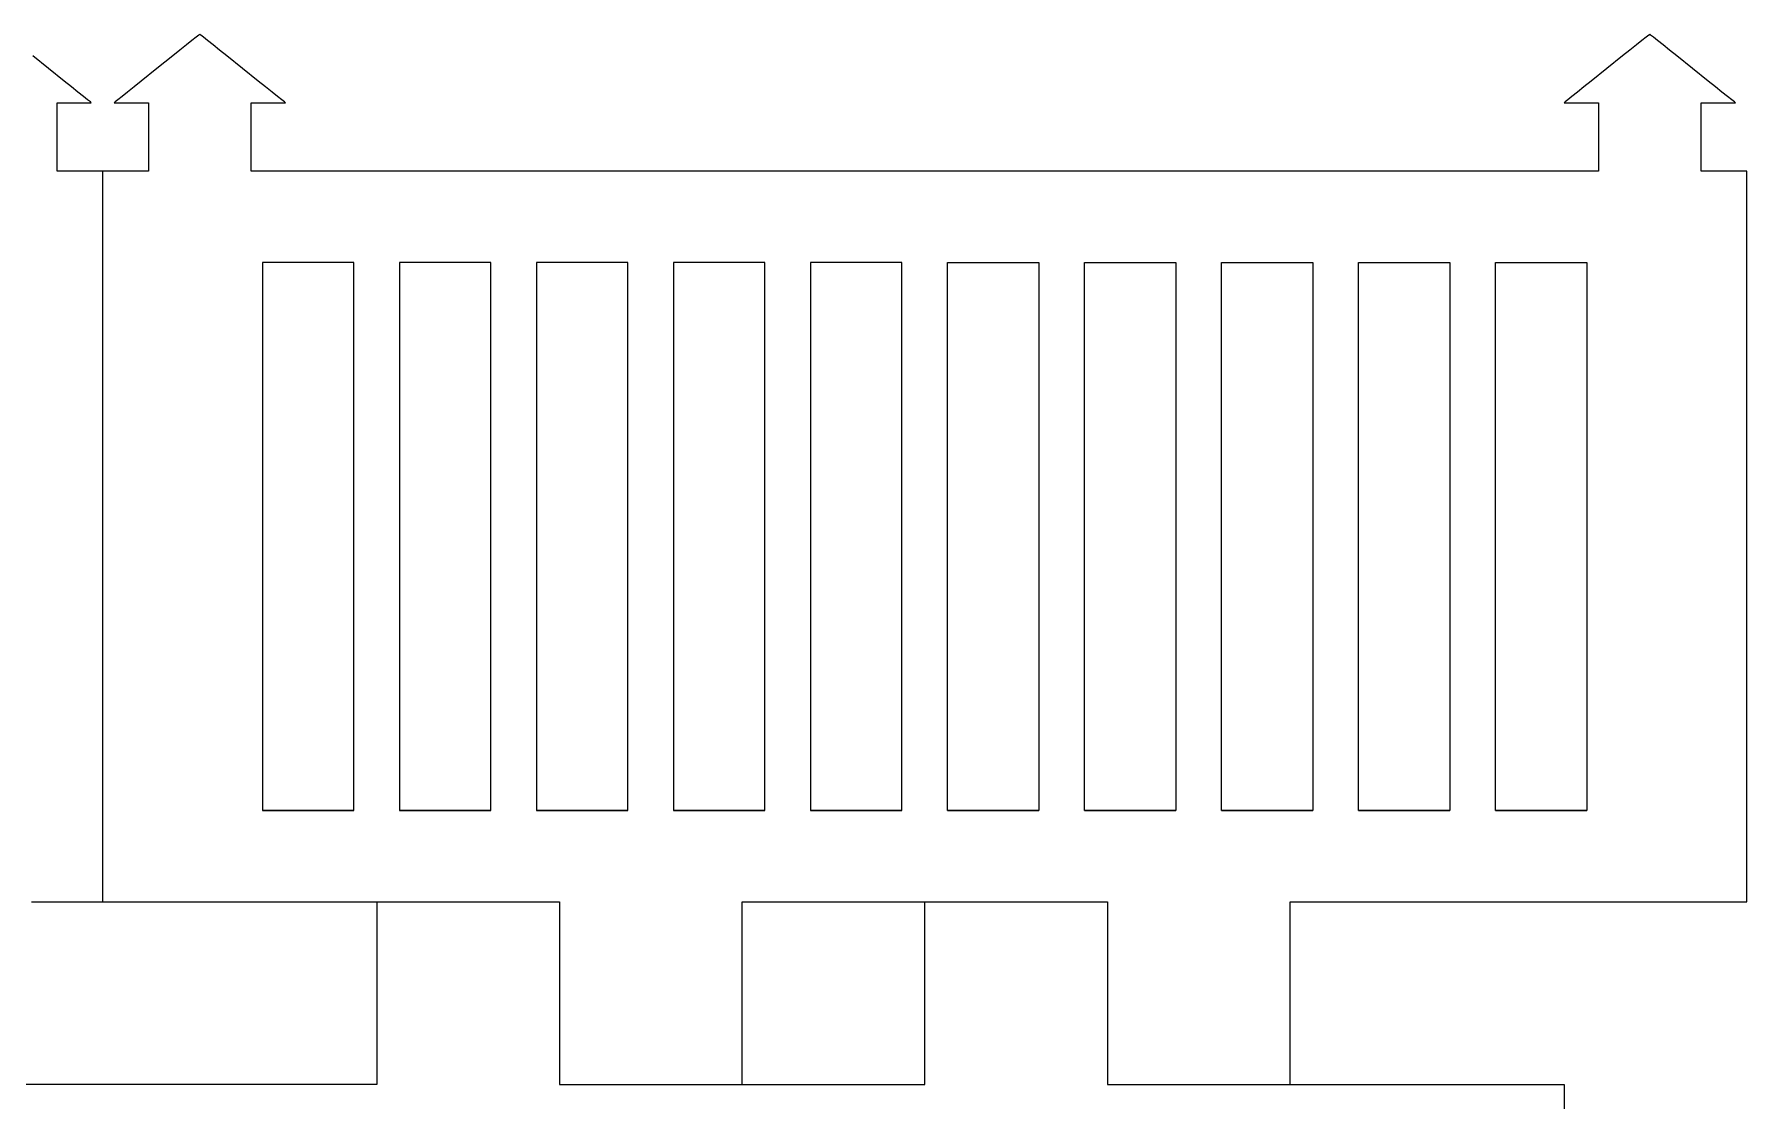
# Model space of a CAD drawing. Header units: millimetres. Extents: x 132 to 771, y 404 to 944.
# Drawn here: x 681.96 to 719.46, y 769.43 to 792.85 of the extents above; entities that cross this region are included whole.
import ezdxf

# ---------------------------------------------------------------- set-up
doc = ezdxf.new("R2010")
doc.units = ezdxf.units.MM
doc.header["$MEASUREMENT"] = 0
doc.layers.get('0').update_dxf_attribs({"linetype": 'CONTINUOUS', "true_color": 0xffffff})

msp = doc.modelspace()

# ---------------------------------------------------------------- linework, layer by layer
at = {"color": 7, "linetype": 'Continuous', "true_color": 0xffffff}
for points in [[(705.458, 769.853), (705.47, 769.853), (705.503, 769.853), (705.558, 769.853), (705.63, 769.853), (705.72, 769.853), (705.828, 769.853), (706.083, 769.853), (706.385, 769.853), (706.723, 769.853), (707.085, 769.853), (707.458, 769.853), (707.83, 769.853), (708.193, 769.853), (708.53, 769.853), (708.833, 769.853), (709.088, 769.853), (709.195, 769.853), (709.285, 769.853), (709.358, 769.853), (709.413, 769.853), (709.445, 769.853), (709.458, 769.853), (709.458, 769.865), (709.458, 769.898), (709.458, 769.953), (709.458, 770.025), (709.458, 770.115), (709.458, 770.223), (709.458, 770.478), (709.458, 770.78), (709.458, 771.118), (709.458, 771.48), (709.458, 771.853), (709.458, 772.225), (709.458, 772.588), (709.458, 772.925), (709.458, 773.228), (709.458, 773.483), (709.458, 773.59), (709.458, 773.68), (709.458, 773.753), (709.458, 773.808), (709.458, 773.84), (709.458, 773.853), (709.485, 773.853), (709.57, 773.853), (709.705, 773.853), (709.888, 773.853), (710.113, 773.853), (710.38, 773.853), (710.683, 773.853), (711.02, 773.853), (711.385, 773.853), (711.778, 773.853), (712.19, 773.853), (712.623, 773.853), (713.525, 773.853), (714.458, 773.853), (715.39, 773.853), (716.293, 773.853), (716.725, 773.853), (717.138, 773.853), (717.53, 773.853), (717.895, 773.853), (718.233, 773.853), (718.535, 773.853), (718.803, 773.853), (719.028, 773.853), (719.21, 773.853), (719.345, 773.853), (719.43, 773.853), (719.458, 773.853), (719.458, 773.865), (719.458, 773.898), (719.458, 773.955), (719.458, 774.033), (719.458, 774.13), (719.458, 774.248), (719.458, 774.385), (719.458, 774.54), (719.458, 774.713), (719.458, 774.903), (719.458, 775.108), (719.458, 775.33), (719.458, 775.815), (719.458, 776.353), (719.458, 776.938), (719.458, 777.563), (719.458, 778.225), (719.458, 778.915), (719.458, 779.63), (719.458, 780.36), (719.458, 781.853), (719.458, 783.345), (719.458, 784.075), (719.458, 784.79), (719.458, 785.48), (719.458, 786.143), (719.458, 786.768), (719.458, 787.353), (719.458, 787.89), (719.458, 788.375), (719.458, 788.598), (719.458, 788.803), (719.458, 788.993), (719.458, 789.165), (719.458, 789.32), (719.458, 789.458), (719.458, 789.575), (719.458, 789.673), (719.458, 789.75), (719.458, 789.808), (719.458, 789.84), (719.458, 789.853), (719.448, 789.853), (719.415, 789.853), (719.365, 789.853), (719.303, 789.853), (719.14, 789.853), (718.958, 789.853), (718.775, 789.853), (718.615, 789.853), (718.55, 789.853), (718.5, 789.853), (718.468, 789.853), (718.458, 789.853), (718.458, 789.87), (718.458, 789.918), (718.458, 789.99), (718.458, 790.088), (718.458, 790.2), (718.458, 790.328), (718.458, 790.603), (718.458, 790.878), (718.458, 791.005), (718.458, 791.118), (718.458, 791.215), (718.458, 791.288), (718.458, 791.335), (718.458, 791.353), (718.465, 791.353), (718.49, 791.353), (718.575, 791.353), (718.695, 791.353), (718.833, 791.353), (718.97, 791.353), (719.09, 791.353), (719.175, 791.353), (719.2, 791.353), (719.208, 791.353), (719.188, 791.37), (719.128, 791.418), (719.035, 791.49), (718.915, 791.588), (718.773, 791.7), (718.615, 791.828), (718.27, 792.103), (717.925, 792.378), (717.768, 792.505), (717.625, 792.618), (717.505, 792.715), (717.413, 792.788), (717.353, 792.835), (717.333, 792.853), (717.313, 792.835), (717.253, 792.788), (717.16, 792.715), (717.04, 792.618), (716.898, 792.505), (716.74, 792.378), (716.395, 792.103), (716.05, 791.828), (715.893, 791.7), (715.75, 791.588), (715.63, 791.49), (715.538, 791.418), (715.478, 791.37), (715.458, 791.353), (715.465, 791.353), (715.49, 791.353), (715.575, 791.353), (715.695, 791.353), (715.833, 791.353), (715.97, 791.353), (716.09, 791.353), (716.175, 791.353), (716.2, 791.353), (716.208, 791.353), (716.208, 791.335), (716.208, 791.288), (716.208, 791.215), (716.208, 791.118), (716.208, 791.005), (716.208, 790.878), (716.208, 790.603), (716.208, 790.328), (716.208, 790.2), (716.208, 790.088), (716.208, 789.99), (716.208, 789.918), (716.208, 789.87), (716.208, 789.853), (716.185, 789.853), (716.123, 789.853), (716.02, 789.853), (715.875, 789.853), (715.695, 789.853), (715.478, 789.853), (715.225, 789.853), (714.94, 789.853), (714.623, 789.853), (714.273, 789.853), (713.893, 789.853), (713.485, 789.853), (713.05, 789.853), (712.59, 789.853), (712.105, 789.853), (711.598, 789.853), (711.07, 789.853), (710.52, 789.853), (709.953, 789.853), (709.365, 789.853), (708.763, 789.853), (708.148, 789.853), (706.873, 789.853), (705.558, 789.853), (704.208, 789.853), (702.838, 789.853), (701.458, 789.853), (700.078, 789.853), (698.708, 789.853), (697.358, 789.853), (696.043, 789.853), (694.768, 789.853), (694.153, 789.853), (693.55, 789.853), (692.963, 789.853), (692.395, 789.853), (691.845, 789.853), (691.318, 789.853), (690.81, 789.853), (690.325, 789.853), (689.865, 789.853), (689.43, 789.853), (689.023, 789.853), (688.643, 789.853), (688.293, 789.853), (687.975, 789.853), (687.69, 789.853), (687.438, 789.853), (687.22, 789.853), (687.04, 789.853), (686.895, 789.853), (686.793, 789.853), (686.73, 789.853), (686.708, 789.853), (686.708, 789.87), (686.708, 789.918), (686.708, 789.99), (686.708, 790.088), (686.708, 790.2), (686.708, 790.328), (686.708, 790.603), (686.708, 790.878), (686.708, 791.005), (686.708, 791.118), (686.708, 791.215), (686.708, 791.288), (686.708, 791.335), (686.708, 791.353), (686.715, 791.353), (686.74, 791.353), (686.825, 791.353), (686.945, 791.353), (687.083, 791.353), (687.22, 791.353), (687.34, 791.353), (687.425, 791.353), (687.45, 791.353), (687.458, 791.353), (687.438, 791.37), (687.378, 791.418), (687.285, 791.49), (687.165, 791.588), (687.023, 791.7), (686.865, 791.828), (686.52, 792.103), (686.175, 792.378), (686.018, 792.505), (685.875, 792.618), (685.755, 792.715), (685.663, 792.788), (685.603, 792.835), (685.583, 792.853), (685.563, 792.835), (685.503, 792.788), (685.41, 792.715), (685.29, 792.618), (685.148, 792.505), (684.99, 792.378), (684.645, 792.103), (684.3, 791.828), (684.143, 791.7), (684, 791.588), (683.88, 791.49), (683.788, 791.418), (683.728, 791.37), (683.708, 791.353), (683.715, 791.353), (683.74, 791.353), (683.825, 791.353), (683.945, 791.353), (684.083, 791.353), (684.22, 791.353), (684.34, 791.353), (684.425, 791.353), (684.45, 791.353), (684.458, 791.353), (684.458, 791.335), (684.458, 791.288), (684.458, 791.215), (684.458, 791.118), (684.458, 791.005), (684.458, 790.878), (684.458, 790.603), (684.458, 790.328), (684.458, 790.2), (684.458, 790.088), (684.458, 789.99), (684.458, 789.918), (684.458, 789.87), (684.458, 789.853), (684.448, 789.853), (684.415, 789.853), (684.365, 789.853), (684.303, 789.853), (684.14, 789.853), (683.958, 789.853), (683.775, 789.853), (683.615, 789.853), (683.55, 789.853), (683.5, 789.853), (683.468, 789.853), (683.458, 789.853)], [(683.458, 773.853), (683.458, 773.865), (683.458, 773.898), (683.458, 773.955), (683.458, 774.033), (683.458, 774.13), (683.458, 774.248), (683.458, 774.385), (683.458, 774.54), (683.458, 774.713), (683.458, 774.903), (683.458, 775.108), (683.458, 775.33), (683.458, 775.815), (683.458, 776.353), (683.458, 776.938), (683.458, 777.563), (683.458, 778.225), (683.458, 778.915), (683.458, 779.63), (683.458, 780.36), (683.458, 781.853), (683.458, 783.345), (683.458, 784.075), (683.458, 784.79), (683.458, 785.48), (683.458, 786.143), (683.458, 786.768), (683.458, 787.353), (683.458, 787.89), (683.458, 788.375), (683.458, 788.598), (683.458, 788.803), (683.458, 788.993), (683.458, 789.165), (683.458, 789.32), (683.458, 789.458), (683.458, 789.575), (683.458, 789.673), (683.458, 789.75), (683.458, 789.808), (683.458, 789.84), (683.458, 789.853), (683.448, 789.853), (683.415, 789.853), (683.365, 789.853), (683.303, 789.853), (683.14, 789.853), (682.958, 789.853), (682.775, 789.853), (682.615, 789.853), (682.55, 789.853), (682.5, 789.853), (682.468, 789.853), (682.458, 789.853), (682.458, 789.87), (682.458, 789.918), (682.458, 789.99), (682.458, 790.088), (682.458, 790.2), (682.458, 790.328), (682.458, 790.603), (682.458, 790.878), (682.458, 791.005), (682.458, 791.118), (682.458, 791.215), (682.458, 791.288), (682.458, 791.335), (682.458, 791.353), (682.465, 791.353), (682.49, 791.353), (682.575, 791.353), (682.695, 791.353), (682.833, 791.353), (682.97, 791.353), (683.09, 791.353), (683.175, 791.353), (683.2, 791.353), (683.208, 791.353), (683.188, 791.37), (683.128, 791.418), (683.035, 791.49), (682.915, 791.588), (682.773, 791.7), (682.615, 791.828), (682.27, 792.103), (681.925, 792.378)], [(688.958, 787.853), (688.935, 787.853), (688.873, 787.853), (688.773, 787.853), (688.645, 787.853), (688.493, 787.853), (688.325, 787.853), (687.958, 787.853), (687.59, 787.853), (687.423, 787.853), (687.27, 787.853), (687.143, 787.853), (687.043, 787.853), (686.98, 787.853), (686.958, 787.853), (686.958, 787.845), (686.958, 787.818), (686.958, 787.775), (686.958, 787.718), (686.958, 787.645), (686.958, 787.555), (686.958, 787.338), (686.958, 787.065), (686.958, 786.745), (686.958, 786.38), (686.958, 785.978), (686.958, 785.54), (686.958, 785.07), (686.958, 784.573), (686.958, 784.055), (686.958, 783.52), (686.958, 782.973), (686.958, 781.853), (686.958, 780.733), (686.958, 780.185), (686.958, 779.65), (686.958, 779.133), (686.958, 778.635), (686.958, 778.165), (686.958, 777.728), (686.958, 777.325), (686.958, 776.96), (686.958, 776.64), (686.958, 776.368), (686.958, 776.15), (686.958, 776.06), (686.958, 775.988), (686.958, 775.93), (686.958, 775.888), (686.958, 775.86), (686.958, 775.853), (686.98, 775.853), (687.043, 775.853), (687.143, 775.853), (687.27, 775.853), (687.423, 775.853), (687.59, 775.853), (687.958, 775.853), (688.325, 775.853), (688.493, 775.853), (688.645, 775.853), (688.773, 775.853), (688.873, 775.853), (688.935, 775.853), (688.958, 775.853), (688.958, 775.86), (688.958, 775.888), (688.958, 775.93), (688.958, 775.988), (688.958, 776.06), (688.958, 776.15), (688.958, 776.368), (688.958, 776.64), (688.958, 776.96), (688.958, 777.325), (688.958, 777.728), (688.958, 778.165), (688.958, 778.635), (688.958, 779.133), (688.958, 779.65), (688.958, 780.185), (688.958, 780.733), (688.958, 781.853), (688.958, 782.973), (688.958, 783.52), (688.958, 784.055), (688.958, 784.573), (688.958, 785.07), (688.958, 785.538), (688.958, 785.978), (688.958, 786.38), (688.958, 786.745), (688.958, 787.065), (688.958, 787.338), (688.958, 787.555), (688.958, 787.645), (688.958, 787.718), (688.958, 787.775), (688.958, 787.818), (688.958, 787.843), (688.958, 787.853)], [(691.958, 787.853), (691.935, 787.853), (691.873, 787.853), (691.773, 787.853), (691.645, 787.853), (691.493, 787.853), (691.325, 787.853), (690.958, 787.853), (690.59, 787.853), (690.423, 787.853), (690.27, 787.853), (690.143, 787.853), (690.043, 787.853), (689.98, 787.853), (689.958, 787.853), (689.958, 787.845), (689.958, 787.818), (689.958, 787.775), (689.958, 787.718), (689.958, 787.645), (689.958, 787.555), (689.958, 787.338), (689.958, 787.065), (689.958, 786.745), (689.958, 786.38), (689.958, 785.978), (689.958, 785.54), (689.958, 785.07), (689.958, 784.573), (689.958, 784.055), (689.958, 783.52), (689.958, 782.973), (689.958, 781.853), (689.958, 780.733), (689.958, 780.185), (689.958, 779.65), (689.958, 779.133), (689.958, 778.635), (689.958, 778.165), (689.958, 777.728), (689.958, 777.325), (689.958, 776.96), (689.958, 776.64), (689.958, 776.368), (689.958, 776.15), (689.958, 776.06), (689.958, 775.988), (689.958, 775.93), (689.958, 775.888), (689.958, 775.86), (689.958, 775.853), (689.98, 775.853), (690.043, 775.853), (690.143, 775.853), (690.27, 775.853), (690.423, 775.853), (690.59, 775.853), (690.958, 775.853), (691.325, 775.853), (691.493, 775.853), (691.645, 775.853), (691.773, 775.853), (691.873, 775.853), (691.935, 775.853), (691.958, 775.853), (691.958, 775.86), (691.958, 775.888), (691.958, 775.93), (691.958, 775.988), (691.958, 776.06), (691.958, 776.15), (691.958, 776.368), (691.958, 776.64), (691.958, 776.96), (691.958, 777.325), (691.958, 777.728), (691.958, 778.165), (691.958, 778.635), (691.958, 779.133), (691.958, 779.65), (691.958, 780.185), (691.958, 780.733), (691.958, 781.853), (691.958, 782.973), (691.958, 783.52), (691.958, 784.055), (691.958, 784.573), (691.958, 785.07), (691.958, 785.538), (691.958, 785.978), (691.958, 786.38), (691.958, 786.745), (691.958, 787.065), (691.958, 787.338), (691.958, 787.555), (691.958, 787.645), (691.958, 787.718), (691.958, 787.775), (691.958, 787.818), (691.958, 787.843), (691.958, 787.853)], [(694.958, 787.853), (694.935, 787.853), (694.873, 787.853), (694.773, 787.853), (694.645, 787.853), (694.493, 787.853), (694.325, 787.853), (693.958, 787.853), (693.59, 787.853), (693.423, 787.853), (693.27, 787.853), (693.143, 787.853), (693.043, 787.853), (692.98, 787.853), (692.958, 787.853), (692.958, 787.845), (692.958, 787.818), (692.958, 787.775), (692.958, 787.718), (692.958, 787.645), (692.958, 787.555), (692.958, 787.338), (692.958, 787.065), (692.958, 786.745), (692.958, 786.38), (692.958, 785.978), (692.958, 785.54), (692.958, 785.07), (692.958, 784.573), (692.958, 784.055), (692.958, 783.52), (692.958, 782.973), (692.958, 781.853), (692.958, 780.733), (692.958, 780.185), (692.958, 779.65), (692.958, 779.133), (692.958, 778.635), (692.958, 778.165), (692.958, 777.728), (692.958, 777.325), (692.958, 776.96), (692.958, 776.64), (692.958, 776.368), (692.958, 776.15), (692.958, 776.06), (692.958, 775.988), (692.958, 775.93), (692.958, 775.888), (692.958, 775.86), (692.958, 775.853), (692.98, 775.853), (693.043, 775.853), (693.143, 775.853), (693.27, 775.853), (693.423, 775.853), (693.59, 775.853), (693.958, 775.853), (694.325, 775.853), (694.493, 775.853), (694.645, 775.853), (694.773, 775.853), (694.873, 775.853), (694.935, 775.853), (694.958, 775.853), (694.958, 775.86), (694.958, 775.888), (694.958, 775.93), (694.958, 775.988), (694.958, 776.06), (694.958, 776.15), (694.958, 776.368), (694.958, 776.64), (694.958, 776.96), (694.958, 777.325), (694.958, 777.728), (694.958, 778.165), (694.958, 778.635), (694.958, 779.133), (694.958, 779.65), (694.958, 780.185), (694.958, 780.733), (694.958, 781.853), (694.958, 782.973), (694.958, 783.52), (694.958, 784.055), (694.958, 784.573), (694.958, 785.07), (694.958, 785.538), (694.958, 785.978), (694.958, 786.38), (694.958, 786.745), (694.958, 787.065), (694.958, 787.338), (694.958, 787.555), (694.958, 787.645), (694.958, 787.718), (694.958, 787.775), (694.958, 787.818), (694.958, 787.843), (694.958, 787.853)], [(697.958, 787.853), (697.935, 787.853), (697.873, 787.853), (697.773, 787.853), (697.645, 787.853), (697.493, 787.853), (697.325, 787.853), (696.958, 787.853), (696.59, 787.853), (696.423, 787.853), (696.27, 787.853), (696.143, 787.853), (696.043, 787.853), (695.98, 787.853), (695.958, 787.853), (695.958, 787.845), (695.958, 787.818), (695.958, 787.775), (695.958, 787.718), (695.958, 787.645), (695.958, 787.555), (695.958, 787.338), (695.958, 787.065), (695.958, 786.745), (695.958, 786.38), (695.958, 785.978), (695.958, 785.54), (695.958, 785.07), (695.958, 784.573), (695.958, 784.055), (695.958, 783.52), (695.958, 782.973), (695.958, 781.853), (695.958, 780.733), (695.958, 780.185), (695.958, 779.65), (695.958, 779.133), (695.958, 778.635), (695.958, 778.165), (695.958, 777.728), (695.958, 777.325), (695.958, 776.96), (695.958, 776.64), (695.958, 776.368), (695.958, 776.15), (695.958, 776.06), (695.958, 775.988), (695.958, 775.93), (695.958, 775.888), (695.958, 775.86), (695.958, 775.853), (695.98, 775.853), (696.043, 775.853), (696.143, 775.853), (696.27, 775.853), (696.423, 775.853), (696.59, 775.853), (696.958, 775.853), (697.325, 775.853), (697.493, 775.853), (697.645, 775.853), (697.773, 775.853), (697.873, 775.853), (697.935, 775.853), (697.958, 775.853), (697.958, 775.86), (697.958, 775.888), (697.958, 775.93), (697.958, 775.988), (697.958, 776.06), (697.958, 776.15), (697.958, 776.368), (697.958, 776.64), (697.958, 776.96), (697.958, 777.325), (697.958, 777.728), (697.958, 778.165), (697.958, 778.635), (697.958, 779.133), (697.958, 779.65), (697.958, 780.185), (697.958, 780.733), (697.958, 781.853), (697.958, 782.973), (697.958, 783.52), (697.958, 784.055), (697.958, 784.573), (697.958, 785.07), (697.958, 785.538), (697.958, 785.978), (697.958, 786.38), (697.958, 786.745), (697.958, 787.065), (697.958, 787.338), (697.958, 787.555), (697.958, 787.645), (697.958, 787.718), (697.958, 787.775), (697.958, 787.818), (697.958, 787.843), (697.958, 787.853)], [(700.958, 787.853), (700.935, 787.853), (700.873, 787.853), (700.773, 787.853), (700.645, 787.853), (700.493, 787.853), (700.325, 787.853), (699.958, 787.853), (699.59, 787.853), (699.423, 787.853), (699.27, 787.853), (699.143, 787.853), (699.043, 787.853), (698.98, 787.853), (698.958, 787.853), (698.958, 787.845), (698.958, 787.818), (698.958, 787.775), (698.958, 787.718), (698.958, 787.645), (698.958, 787.555), (698.958, 787.338), (698.958, 787.065), (698.958, 786.745), (698.958, 786.38), (698.958, 785.978), (698.958, 785.54), (698.958, 785.07), (698.958, 784.573), (698.958, 784.055), (698.958, 783.52), (698.958, 782.973), (698.958, 781.853), (698.958, 780.733), (698.958, 780.185), (698.958, 779.65), (698.958, 779.133), (698.958, 778.635), (698.958, 778.165), (698.958, 777.728), (698.958, 777.325), (698.958, 776.96), (698.958, 776.64), (698.958, 776.368), (698.958, 776.15), (698.958, 776.06), (698.958, 775.988), (698.958, 775.93), (698.958, 775.888), (698.958, 775.86), (698.958, 775.853), (698.98, 775.853), (699.043, 775.853), (699.143, 775.853), (699.27, 775.853), (699.423, 775.853), (699.59, 775.853), (699.958, 775.853), (700.325, 775.853), (700.493, 775.853), (700.645, 775.853), (700.773, 775.853), (700.873, 775.853), (700.935, 775.853), (700.958, 775.853), (700.958, 775.86), (700.958, 775.888), (700.958, 775.93), (700.958, 775.988), (700.958, 776.06), (700.958, 776.15), (700.958, 776.368), (700.958, 776.64), (700.958, 776.96), (700.958, 777.325), (700.958, 777.728), (700.958, 778.165), (700.958, 778.635), (700.958, 779.133), (700.958, 779.65), (700.958, 780.185), (700.958, 780.733), (700.958, 781.853), (700.958, 782.973), (700.958, 783.52), (700.958, 784.055), (700.958, 784.573), (700.958, 785.07), (700.958, 785.538), (700.958, 785.978), (700.958, 786.38), (700.958, 786.745), (700.958, 787.065), (700.958, 787.338), (700.958, 787.555), (700.958, 787.645), (700.958, 787.718), (700.958, 787.775), (700.958, 787.818), (700.958, 787.843), (700.958, 787.853)], [(701.958, 787.853), (701.98, 787.853), (702.043, 787.853), (702.143, 787.853), (702.27, 787.853), (702.423, 787.853), (702.59, 787.853), (702.958, 787.853), (703.325, 787.853), (703.493, 787.853), (703.645, 787.853), (703.773, 787.853), (703.873, 787.853), (703.935, 787.853), (703.958, 787.853), (703.958, 787.845), (703.958, 787.818), (703.958, 787.775), (703.958, 787.718), (703.958, 787.645), (703.958, 787.555), (703.958, 787.338), (703.958, 787.065), (703.958, 786.745), (703.958, 786.38), (703.958, 785.978), (703.958, 785.54), (703.958, 785.07), (703.958, 784.573), (703.958, 784.055), (703.958, 783.52), (703.958, 782.973), (703.958, 781.853), (703.958, 780.733), (703.958, 780.185), (703.958, 779.65), (703.958, 779.133), (703.958, 778.635), (703.958, 778.165), (703.958, 777.728), (703.958, 777.325), (703.958, 776.96), (703.958, 776.64), (703.958, 776.368), (703.958, 776.15), (703.958, 776.06), (703.958, 775.988), (703.958, 775.93), (703.958, 775.888), (703.958, 775.86), (703.958, 775.853), (703.935, 775.853), (703.873, 775.853), (703.773, 775.853), (703.645, 775.853), (703.493, 775.853), (703.325, 775.853), (702.958, 775.853), (702.59, 775.853), (702.423, 775.853), (702.27, 775.853), (702.143, 775.853), (702.043, 775.853), (701.98, 775.853), (701.958, 775.853), (701.958, 775.86), (701.958, 775.888), (701.958, 775.93), (701.958, 775.988), (701.958, 776.06), (701.958, 776.15), (701.958, 776.368), (701.958, 776.64), (701.958, 776.96), (701.958, 777.325), (701.958, 777.728), (701.958, 778.165), (701.958, 778.635), (701.958, 779.133), (701.958, 779.65), (701.958, 780.185), (701.958, 780.733), (701.958, 781.853), (701.958, 782.973), (701.958, 783.52), (701.958, 784.055), (701.958, 784.573), (701.958, 785.07), (701.958, 785.538), (701.958, 785.978), (701.958, 786.38), (701.958, 786.745), (701.958, 787.065), (701.958, 787.338), (701.958, 787.555), (701.958, 787.645), (701.958, 787.718), (701.958, 787.775), (701.958, 787.818), (701.958, 787.843), (701.958, 787.853)], [(704.958, 787.853), (704.98, 787.853), (705.043, 787.853), (705.143, 787.853), (705.27, 787.853), (705.423, 787.853), (705.59, 787.853), (705.958, 787.853), (706.325, 787.853), (706.493, 787.853), (706.645, 787.853), (706.773, 787.853), (706.873, 787.853), (706.935, 787.853), (706.958, 787.853), (706.958, 787.845), (706.958, 787.818), (706.958, 787.775), (706.958, 787.718), (706.958, 787.645), (706.958, 787.555), (706.958, 787.338), (706.958, 787.065), (706.958, 786.745), (706.958, 786.38), (706.958, 785.978), (706.958, 785.54), (706.958, 785.07), (706.958, 784.573), (706.958, 784.055), (706.958, 783.52), (706.958, 782.973), (706.958, 781.853), (706.958, 780.733), (706.958, 780.185), (706.958, 779.65), (706.958, 779.133), (706.958, 778.635), (706.958, 778.165), (706.958, 777.728), (706.958, 777.325), (706.958, 776.96), (706.958, 776.64), (706.958, 776.368), (706.958, 776.15), (706.958, 776.06), (706.958, 775.988), (706.958, 775.93), (706.958, 775.888), (706.958, 775.86), (706.958, 775.853), (706.935, 775.853), (706.873, 775.853), (706.773, 775.853), (706.645, 775.853), (706.493, 775.853), (706.325, 775.853), (705.958, 775.853), (705.59, 775.853), (705.423, 775.853), (705.27, 775.853), (705.143, 775.853), (705.043, 775.853), (704.98, 775.853), (704.958, 775.853), (704.958, 775.86), (704.958, 775.888), (704.958, 775.93), (704.958, 775.988), (704.958, 776.06), (704.958, 776.15), (704.958, 776.368), (704.958, 776.64), (704.958, 776.96), (704.958, 777.325), (704.958, 777.728), (704.958, 778.165), (704.958, 778.635), (704.958, 779.133), (704.958, 779.65), (704.958, 780.185), (704.958, 780.733), (704.958, 781.853), (704.958, 782.973), (704.958, 783.52), (704.958, 784.055), (704.958, 784.573), (704.958, 785.07), (704.958, 785.538), (704.958, 785.978), (704.958, 786.38), (704.958, 786.745), (704.958, 787.065), (704.958, 787.338), (704.958, 787.555), (704.958, 787.645), (704.958, 787.718), (704.958, 787.775), (704.958, 787.818), (704.958, 787.843), (704.958, 787.853)], [(707.958, 787.853), (707.98, 787.853), (708.043, 787.853), (708.143, 787.853), (708.27, 787.853), (708.423, 787.853), (708.59, 787.853), (708.958, 787.853), (709.325, 787.853), (709.493, 787.853), (709.645, 787.853), (709.773, 787.853), (709.873, 787.853), (709.935, 787.853), (709.958, 787.853), (709.958, 787.845), (709.958, 787.818), (709.958, 787.775), (709.958, 787.718), (709.958, 787.645), (709.958, 787.555), (709.958, 787.338), (709.958, 787.065), (709.958, 786.745), (709.958, 786.38), (709.958, 785.978), (709.958, 785.54), (709.958, 785.07), (709.958, 784.573), (709.958, 784.055), (709.958, 783.52), (709.958, 782.973), (709.958, 781.853), (709.958, 780.733), (709.958, 780.185), (709.958, 779.65), (709.958, 779.133), (709.958, 778.635), (709.958, 778.165), (709.958, 777.728), (709.958, 777.325), (709.958, 776.96), (709.958, 776.64), (709.958, 776.368), (709.958, 776.15), (709.958, 776.06), (709.958, 775.988), (709.958, 775.93), (709.958, 775.888), (709.958, 775.86), (709.958, 775.853), (709.935, 775.853), (709.873, 775.853), (709.773, 775.853), (709.645, 775.853), (709.493, 775.853), (709.325, 775.853), (708.958, 775.853), (708.59, 775.853), (708.423, 775.853), (708.27, 775.853), (708.143, 775.853), (708.043, 775.853), (707.98, 775.853), (707.958, 775.853), (707.958, 775.86), (707.958, 775.888), (707.958, 775.93), (707.958, 775.988), (707.958, 776.06), (707.958, 776.15), (707.958, 776.368), (707.958, 776.64), (707.958, 776.96), (707.958, 777.325), (707.958, 777.728), (707.958, 778.165), (707.958, 778.635), (707.958, 779.133), (707.958, 779.65), (707.958, 780.185), (707.958, 780.733), (707.958, 781.853), (707.958, 782.973), (707.958, 783.52), (707.958, 784.055), (707.958, 784.573), (707.958, 785.07), (707.958, 785.538), (707.958, 785.978), (707.958, 786.38), (707.958, 786.745), (707.958, 787.065), (707.958, 787.338), (707.958, 787.555), (707.958, 787.645), (707.958, 787.718), (707.958, 787.775), (707.958, 787.818), (707.958, 787.843), (707.958, 787.853)], [(710.958, 787.853), (710.98, 787.853), (711.043, 787.853), (711.143, 787.853), (711.27, 787.853), (711.423, 787.853), (711.59, 787.853), (711.958, 787.853), (712.325, 787.853), (712.493, 787.853), (712.645, 787.853), (712.773, 787.853), (712.873, 787.853), (712.935, 787.853), (712.958, 787.853), (712.958, 787.845), (712.958, 787.818), (712.958, 787.775), (712.958, 787.718), (712.958, 787.645), (712.958, 787.555), (712.958, 787.338), (712.958, 787.065), (712.958, 786.745), (712.958, 786.38), (712.958, 785.978), (712.958, 785.54), (712.958, 785.07), (712.958, 784.573), (712.958, 784.055), (712.958, 783.52), (712.958, 782.973), (712.958, 781.853), (712.958, 780.733), (712.958, 780.185), (712.958, 779.65), (712.958, 779.133), (712.958, 778.635), (712.958, 778.165), (712.958, 777.728), (712.958, 777.325), (712.958, 776.96), (712.958, 776.64), (712.958, 776.368), (712.958, 776.15), (712.958, 776.06), (712.958, 775.988), (712.958, 775.93), (712.958, 775.888), (712.958, 775.86), (712.958, 775.853), (712.935, 775.853), (712.873, 775.853), (712.773, 775.853), (712.645, 775.853), (712.493, 775.853), (712.325, 775.853), (711.958, 775.853), (711.59, 775.853), (711.423, 775.853), (711.27, 775.853), (711.143, 775.853), (711.043, 775.853), (710.98, 775.853), (710.958, 775.853), (710.958, 775.86), (710.958, 775.888), (710.958, 775.93), (710.958, 775.988), (710.958, 776.06), (710.958, 776.15), (710.958, 776.368), (710.958, 776.64), (710.958, 776.96), (710.958, 777.325), (710.958, 777.728), (710.958, 778.165), (710.958, 778.635), (710.958, 779.133), (710.958, 779.65), (710.958, 780.185), (710.958, 780.733), (710.958, 781.853), (710.958, 782.973), (710.958, 783.52), (710.958, 784.055), (710.958, 784.573), (710.958, 785.07), (710.958, 785.538), (710.958, 785.978), (710.958, 786.38), (710.958, 786.745), (710.958, 787.065), (710.958, 787.338), (710.958, 787.555), (710.958, 787.645), (710.958, 787.718), (710.958, 787.775), (710.958, 787.818), (710.958, 787.843), (710.958, 787.853)], [(713.958, 787.853), (713.98, 787.853), (714.043, 787.853), (714.143, 787.853), (714.27, 787.853), (714.423, 787.853), (714.59, 787.853), (714.958, 787.853), (715.325, 787.853), (715.493, 787.853), (715.645, 787.853), (715.773, 787.853), (715.873, 787.853), (715.935, 787.853), (715.958, 787.853), (715.958, 787.845), (715.958, 787.818), (715.958, 787.775), (715.958, 787.718), (715.958, 787.645), (715.958, 787.555), (715.958, 787.338), (715.958, 787.065), (715.958, 786.745), (715.958, 786.38), (715.958, 785.978), (715.958, 785.54), (715.958, 785.07), (715.958, 784.573), (715.958, 784.055), (715.958, 783.52), (715.958, 782.973), (715.958, 781.853), (715.958, 780.733), (715.958, 780.185), (715.958, 779.65), (715.958, 779.133), (715.958, 778.635), (715.958, 778.165), (715.958, 777.728), (715.958, 777.325), (715.958, 776.96), (715.958, 776.64), (715.958, 776.368), (715.958, 776.15), (715.958, 776.06), (715.958, 775.988), (715.958, 775.93), (715.958, 775.888), (715.958, 775.86), (715.958, 775.853), (715.935, 775.853), (715.873, 775.853), (715.773, 775.853), (715.645, 775.853), (715.493, 775.853), (715.325, 775.853), (714.958, 775.853), (714.59, 775.853), (714.423, 775.853), (714.27, 775.853), (714.143, 775.853), (714.043, 775.853), (713.98, 775.853), (713.958, 775.853), (713.958, 775.86), (713.958, 775.888), (713.958, 775.93), (713.958, 775.988), (713.958, 776.06), (713.958, 776.15), (713.958, 776.368), (713.958, 776.64), (713.958, 776.96), (713.958, 777.325), (713.958, 777.728), (713.958, 778.165), (713.958, 778.635), (713.958, 779.133), (713.958, 779.65), (713.958, 780.185), (713.958, 780.733), (713.958, 781.853), (713.958, 782.973), (713.958, 783.52), (713.958, 784.055), (713.958, 784.573), (713.958, 785.07), (713.958, 785.538), (713.958, 785.978), (713.958, 786.38), (713.958, 786.745), (713.958, 787.065), (713.958, 787.338), (713.958, 787.555), (713.958, 787.645), (713.958, 787.718), (713.958, 787.775), (713.958, 787.818), (713.958, 787.843), (713.958, 787.853)], [(688.958, 775.853), (688.935, 775.853), (688.873, 775.853), (688.773, 775.853), (688.645, 775.853), (688.493, 775.853), (688.325, 775.853), (687.958, 775.853), (687.59, 775.853), (687.423, 775.853), (687.27, 775.853), (687.143, 775.853), (687.043, 775.853), (686.98, 775.853), (686.958, 775.853)], [(691.958, 775.853), (691.935, 775.853), (691.873, 775.853), (691.773, 775.853), (691.645, 775.853), (691.493, 775.853), (691.325, 775.853), (690.958, 775.853), (690.59, 775.853), (690.423, 775.853), (690.27, 775.853), (690.143, 775.853), (690.043, 775.853), (689.98, 775.853), (689.958, 775.853)], [(694.958, 775.853), (694.935, 775.853), (694.873, 775.853), (694.773, 775.853), (694.645, 775.853), (694.493, 775.853), (694.325, 775.853), (693.958, 775.853), (693.59, 775.853), (693.423, 775.853), (693.27, 775.853), (693.143, 775.853), (693.043, 775.853), (692.98, 775.853), (692.958, 775.853)], [(697.958, 775.853), (697.935, 775.853), (697.873, 775.853), (697.773, 775.853), (697.645, 775.853), (697.493, 775.853), (697.325, 775.853), (696.958, 775.853), (696.59, 775.853), (696.423, 775.853), (696.27, 775.853), (696.143, 775.853), (696.043, 775.853), (695.98, 775.853), (695.958, 775.853)], [(700.958, 775.853), (700.935, 775.853), (700.873, 775.853), (700.773, 775.853), (700.645, 775.853), (700.493, 775.853), (700.325, 775.853), (699.958, 775.853), (699.59, 775.853), (699.423, 775.853), (699.27, 775.853), (699.143, 775.853), (699.043, 775.853), (698.98, 775.853), (698.958, 775.853)], [(701.958, 775.853), (701.98, 775.853), (702.043, 775.853), (702.143, 775.853), (702.27, 775.853), (702.423, 775.853), (702.59, 775.853), (702.958, 775.853), (703.325, 775.853), (703.493, 775.853), (703.645, 775.853), (703.773, 775.853), (703.873, 775.853), (703.935, 775.853), (703.958, 775.853)], [(704.958, 775.853), (704.98, 775.853), (705.043, 775.853), (705.143, 775.853), (705.27, 775.853), (705.423, 775.853), (705.59, 775.853), (705.958, 775.853), (706.325, 775.853), (706.493, 775.853), (706.645, 775.853), (706.773, 775.853), (706.873, 775.853), (706.935, 775.853), (706.958, 775.853)], [(707.958, 775.853), (707.98, 775.853), (708.043, 775.853), (708.143, 775.853), (708.27, 775.853), (708.423, 775.853), (708.59, 775.853), (708.958, 775.853), (709.325, 775.853), (709.493, 775.853), (709.645, 775.853), (709.773, 775.853), (709.873, 775.853), (709.935, 775.853), (709.958, 775.853)], [(710.958, 775.853), (710.98, 775.853), (711.043, 775.853), (711.143, 775.853), (711.27, 775.853), (711.423, 775.853), (711.59, 775.853), (711.958, 775.853), (712.325, 775.853), (712.493, 775.853), (712.645, 775.853), (712.773, 775.853), (712.873, 775.853), (712.935, 775.853), (712.958, 775.853)], [(713.958, 775.853), (713.98, 775.853), (714.043, 775.853), (714.143, 775.853), (714.27, 775.853), (714.423, 775.853), (714.59, 775.853), (714.958, 775.853), (715.325, 775.853), (715.493, 775.853), (715.645, 775.853), (715.773, 775.853), (715.873, 775.853), (715.935, 775.853), (715.958, 775.853)], [(689.458, 773.853), (689.458, 773.84), (689.458, 773.808), (689.458, 773.753), (689.458, 773.68), (689.458, 773.59), (689.458, 773.483), (689.458, 773.228), (689.458, 772.925), (689.458, 772.588), (689.458, 772.225), (689.458, 771.853), (689.458, 771.48), (689.458, 771.118), (689.458, 770.78), (689.458, 770.478), (689.458, 770.223), (689.458, 770.115), (689.458, 770.025), (689.458, 769.953), (689.458, 769.898), (689.458, 769.865), (689.458, 769.853), (689.43, 769.853), (689.345, 769.853), (689.21, 769.853), (689.028, 769.853), (688.803, 769.853), (688.535, 769.853), (688.233, 769.853), (687.895, 769.853), (687.53, 769.853), (687.138, 769.853), (686.725, 769.853), (686.293, 769.853), (685.39, 769.853), (684.458, 769.853), (683.525, 769.853), (682.623, 769.853), (682.19, 769.853), (681.778, 769.853)], [(681.895, 773.853), (682.233, 773.853), (682.535, 773.853), (682.803, 773.853), (683.028, 773.853), (683.21, 773.853), (683.345, 773.853), (683.43, 773.853), (683.458, 773.853), (683.485, 773.853), (683.57, 773.853), (683.705, 773.853), (683.888, 773.853), (684.113, 773.853), (684.38, 773.853), (684.683, 773.853), (685.02, 773.853), (685.385, 773.853), (685.778, 773.853), (686.19, 773.853), (686.623, 773.853), (687.525, 773.853), (688.458, 773.853), (689.39, 773.853), (690.293, 773.853), (690.725, 773.853), (691.138, 773.853), (691.53, 773.853), (691.895, 773.853), (692.233, 773.853), (692.535, 773.853), (692.803, 773.853), (693.028, 773.853), (693.21, 773.853), (693.345, 773.853), (693.43, 773.853), (693.458, 773.853), (693.458, 773.84), (693.458, 773.808), (693.458, 773.753), (693.458, 773.68), (693.458, 773.59), (693.458, 773.483), (693.458, 773.228), (693.458, 772.925), (693.458, 772.588), (693.458, 772.225), (693.458, 771.853), (693.458, 771.48), (693.458, 771.118), (693.458, 770.78), (693.458, 770.478), (693.458, 770.223), (693.458, 770.115), (693.458, 770.025), (693.458, 769.953), (693.458, 769.898), (693.458, 769.865), (693.458, 769.853), (693.47, 769.853), (693.503, 769.853), (693.558, 769.853), (693.63, 769.853), (693.72, 769.853), (693.828, 769.853), (694.083, 769.853), (694.385, 769.853), (694.723, 769.853), (695.085, 769.853), (695.458, 769.853), (695.83, 769.853), (696.193, 769.853), (696.53, 769.853), (696.833, 769.853), (697.088, 769.853), (697.195, 769.853), (697.285, 769.853), (697.358, 769.853), (697.413, 769.853), (697.445, 769.853), (697.458, 769.853), (697.458, 769.865), (697.458, 769.898), (697.458, 769.953), (697.458, 770.025), (697.458, 770.115), (697.458, 770.223), (697.458, 770.478), (697.458, 770.78), (697.458, 771.118), (697.458, 771.48), (697.458, 771.853), (697.458, 772.225), (697.458, 772.588), (697.458, 772.925), (697.458, 773.228), (697.458, 773.483), (697.458, 773.59), (697.458, 773.68), (697.458, 773.753), (697.458, 773.808), (697.458, 773.84), (697.458, 773.853), (697.48, 773.853), (697.548, 773.853), (697.655, 773.853), (697.803, 773.853), (697.983, 773.853), (698.195, 773.853), (698.438, 773.853), (698.708, 773.853), (699, 773.853), (699.313, 773.853), (699.643, 773.853), (699.99, 773.853), (700.713, 773.853), (701.458, 773.853), (702.203, 773.853), (702.928, 773.853), (703.273, 773.853), (703.603, 773.853), (703.915, 773.853), (704.208, 773.853), (704.478, 773.853), (704.72, 773.853), (704.933, 773.853), (705.115, 773.853), (705.26, 773.853), (705.368, 773.853), (705.435, 773.853), (705.458, 773.853), (705.458, 773.84), (705.458, 773.808), (705.458, 773.753), (705.458, 773.68), (705.458, 773.59), (705.458, 773.483), (705.458, 773.228), (705.458, 772.925), (705.458, 772.588), (705.458, 772.225), (705.458, 771.853), (705.458, 771.48), (705.458, 771.118), (705.458, 770.78), (705.458, 770.478), (705.458, 770.223), (705.458, 770.115), (705.458, 770.025), (705.458, 769.953), (705.458, 769.898), (705.458, 769.865), (705.458, 769.853), (705.485, 769.853), (705.57, 769.853), (705.705, 769.853), (705.888, 769.853), (706.113, 769.853), (706.38, 769.853), (706.683, 769.853), (707.02, 769.853), (707.385, 769.853), (707.778, 769.853), (708.19, 769.853), (708.623, 769.853), (709.525, 769.853), (710.458, 769.853), (711.39, 769.853), (712.293, 769.853), (712.725, 769.853), (713.138, 769.853), (713.53, 769.853), (713.895, 769.853), (714.233, 769.853), (714.535, 769.853), (714.803, 769.853), (715.028, 769.853), (715.21, 769.853), (715.345, 769.853), (715.43, 769.853), (715.458, 769.853), (715.458, 769.84), (715.458, 769.808), (715.458, 769.75), (715.458, 769.673), (715.458, 769.575), (715.458, 769.458), (715.458, 769.32)], [(693.458, 769.853), (693.48, 769.853), (693.548, 769.853), (693.655, 769.853), (693.803, 769.853), (693.983, 769.853), (694.195, 769.853), (694.438, 769.853), (694.708, 769.853), (695, 769.853), (695.313, 769.853), (695.643, 769.853), (695.99, 769.853), (696.713, 769.853), (697.458, 769.853), (698.203, 769.853), (698.928, 769.853), (699.273, 769.853), (699.603, 769.853), (699.915, 769.853), (700.208, 769.853), (700.478, 769.853), (700.72, 769.853), (700.933, 769.853), (701.115, 769.853), (701.26, 769.853), (701.368, 769.853), (701.435, 769.853), (701.458, 769.853), (701.458, 769.865), (701.458, 769.898), (701.458, 769.953), (701.458, 770.025), (701.458, 770.115), (701.458, 770.223), (701.458, 770.478), (701.458, 770.78), (701.458, 771.118), (701.458, 771.48), (701.458, 771.853), (701.458, 772.225), (701.458, 772.588), (701.458, 772.925), (701.458, 773.228), (701.458, 773.483), (701.458, 773.59), (701.458, 773.68), (701.458, 773.753), (701.458, 773.808), (701.458, 773.84), (701.458, 773.853)]]:
    msp.add_lwpolyline(points, dxfattribs=at)

doc.saveas('drawing.dxf')
